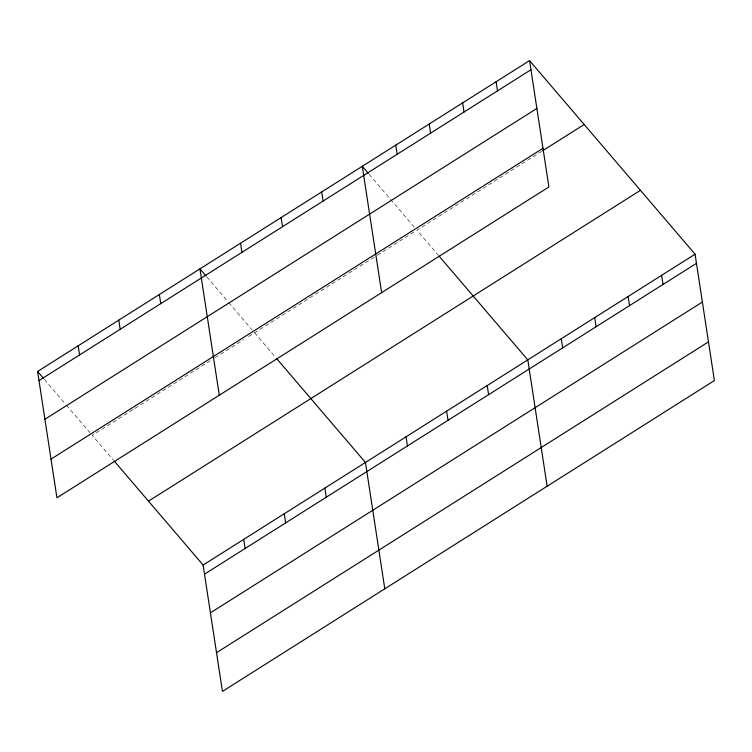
<?xml version="1.0" encoding="UTF-8"?>
<svg xmlns="http://www.w3.org/2000/svg" width="752" height="752" viewBox="0 0 752 752"><rect width="100%" height="100%" fill="white"/><g stroke="black" fill="none" stroke-linecap="round" stroke-linejoin="round"><path stroke-width="0.56" stroke-dasharray="3.76 2.82" d="M132.803 409.69L92.214 435.333L113.505 460.233M134.787 408.43L211.998 359.653M214.969 357.773L243.676 339.631M248.621 336.511L375.333 256.451M377.316 255.201L414.935 231.428M541.872 151.227L416.909 230.178L438.2 255.088M369.119 174.285L414.634 227.518M206.772 276.858L227.254 300.809M228.777 302.586L252.287 330.09M254.561 332.751L275.091 356.768M44.424 379.431L64.907 403.392M66.42 405.159L89.939 432.663"/><path stroke-width="1.13" d="M529.558 60.611L548.894 186.966L56.936 497.796L37.6 371.441L529.558 60.611L695.064 254.204L714.4 380.559L222.442 691.389L203.106 565.034L114.266 461.126M39.001 380.568L530.959 69.739M44.913 419.259L536.881 108.429M51.014 459.115L542.982 148.285M542.85 150.607L584.182 124.503M148.482 501.152L640.45 190.322M203.106 565.034L695.064 254.204M204.497 574.161L696.465 263.332M210.419 612.842L702.377 302.013M216.52 652.698L708.478 341.869M368.367 173.392L362.295 166.295L381.631 292.65M438.961 255.971L527.801 359.888L547.136 486.234M206.02 275.965L199.947 268.868L219.283 395.223M276.614 358.554L365.453 462.461L384.789 588.807M37.6 371.441L43.672 378.547M661.61 275.335L663.01 284.463M628.155 296.476L629.556 305.603M594.7 317.607L596.101 326.735M561.255 338.748L562.646 347.875M496.113 81.752L497.504 90.879M462.659 102.892L464.05 112.02M487.211 385.532L488.612 394.659M429.204 124.024L430.595 133.151M446.622 411.175L448.023 420.302M395.749 145.164L397.15 154.292M406.033 436.818L407.434 445.945M321.706 191.939L323.106 201.066M324.864 488.104L326.255 497.232M281.126 217.582L282.517 226.709M284.275 513.748L285.675 522.875M240.537 243.225L241.928 252.352M243.686 539.391L245.086 548.518M159.358 294.511L160.759 303.639M118.778 320.155L120.17 329.282M78.189 345.798L79.58 354.925"/></g></svg>
